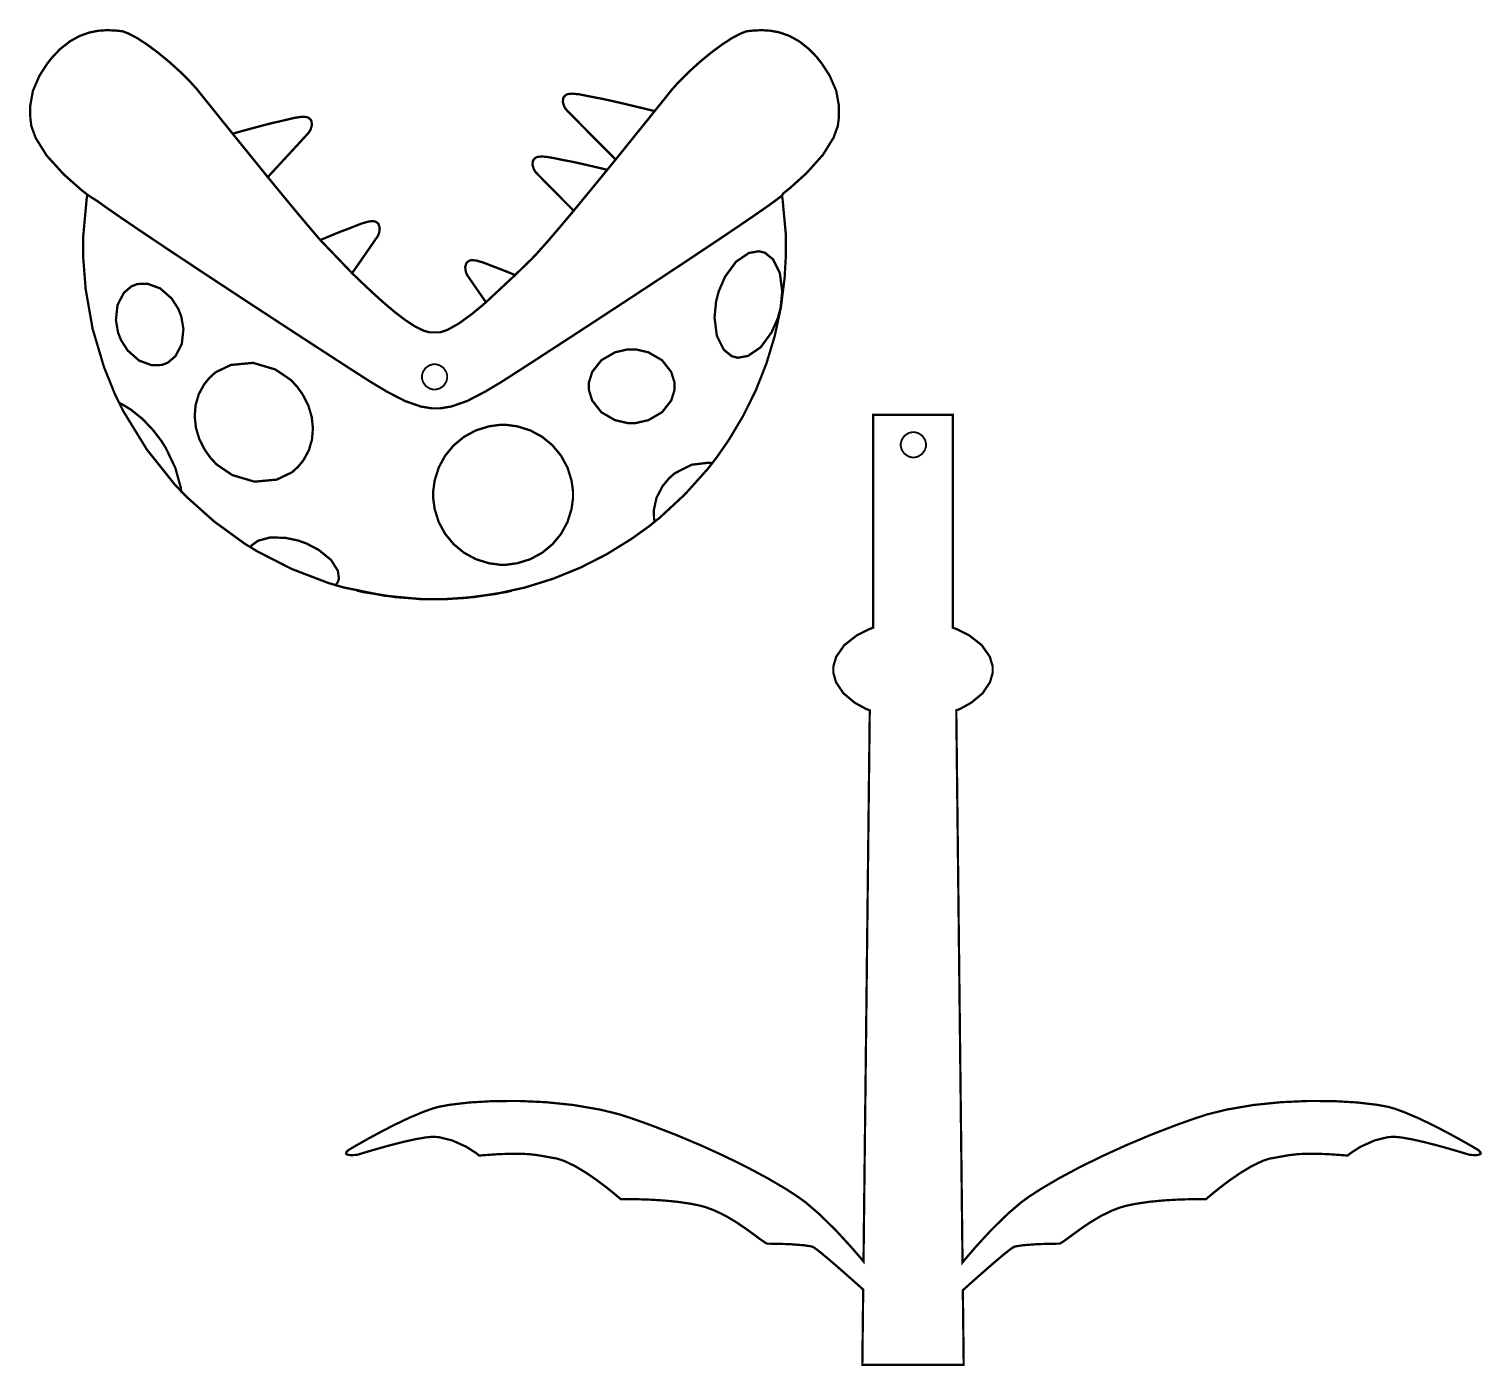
# Model space of a CAD drawing. Extents: x 0.9 to 11.7, y 0.3 to 10.3.
import ezdxf

# ---------------------------------------------------------------- set-up
doc = ezdxf.new("R2010")
doc.units = 0
doc.layers.get('0').update_dxf_attribs({"linetype": 'CONTINUOUS'})

msp = doc.modelspace()

# ---------------------------------------------------------------- linework, layer by layer
at = {"color": 250}
for points, const_width in [([(6.77046, 10.0853), (6.75364, 10.1065), (6.6971, 10.1652), (6.62304, 10.2238), (6.54964, 10.2643), (6.47835, 10.2897), (6.4106, 10.3029), (6.34776, 10.3071), (6.29129, 10.3053), (6.25478, 10.302), (6.24268, 10.3006), (6.22911, 10.299), (6.18967, 10.2846), (6.12224, 10.2496), (6.04465, 10.1993), (5.96143, 10.1374), (5.87685, 10.0677), (5.79542, 9.99393), (5.7214, 9.91986), (5.6741, 9.86746), (5.65935, 9.84918), (5.65392, 9.8425), (5.63769, 9.82238), (5.61029, 9.78819), (5.57758, 9.7475), (5.54953, 9.71246), (5.54021, 9.70079), (5.52382, 9.70486), (5.45779, 9.72103), (5.33393, 9.75076), (5.20611, 9.78028), (5.13357, 9.79601), (5.11203, 9.79969), (5.09418, 9.80279), (5.04107, 9.81375), (4.97706, 9.8265), (4.92242, 9.83192), (4.88921, 9.82844), (4.87967, 9.82406), (4.87256, 9.82081), (4.85585, 9.80094), (4.85211, 9.76932), (4.86214, 9.73671), (4.87429, 9.71615), (4.87961, 9.71039), (4.88406, 9.70557), (4.89789, 9.6914), (4.93386, 9.65474), (4.98253, 9.60542), (5.03911, 9.54813), (5.09879, 9.4879), (5.15663, 9.42953), (5.20785, 9.37787), (5.23768, 9.34788), (5.24761, 9.33783), (5.24246, 9.33149), (5.19049, 9.26758), (5.18528, 9.26113), (5.16422, 9.26622), (5.10113, 9.28125), (5.01606, 9.30106), (4.94043, 9.31782), (4.89871, 9.32644), (4.88476, 9.32883), (4.86692, 9.33192), (4.81381, 9.34289), (4.74972, 9.35562), (4.6951, 9.36111), (4.66189, 9.35764), (4.65235, 9.35325), (4.64524, 9.34999), (4.62853, 9.33008), (4.62478, 9.2985), (4.63482, 9.26585), (4.64697, 9.24528), (4.65229, 9.23953), (4.65625, 9.23519), (4.68733, 9.20344), (4.75717, 9.13254), (4.84483, 9.04394), (4.91124, 8.97694), (4.93338, 8.95458), (4.90761, 8.92367), (4.82992, 8.83132), (4.73774, 8.7239), (4.66097, 8.63775), (4.6186, 8.59261), (4.60379, 8.57835), (4.59586, 8.57075), (4.55246, 8.52869), (4.50478, 8.48232), (4.49468, 8.47254), (4.48296, 8.47749), (4.43007, 8.49914), (4.38818, 8.51546), (4.382, 8.51768), (4.36496, 8.52382), (4.31456, 8.54372), (4.25369, 8.56733), (4.20079, 8.58214), (4.16749, 8.58447), (4.15733, 8.58176), (4.14974, 8.57981), (4.12989, 8.5631), (4.12076, 8.53261), (4.125, 8.49875), (4.1334, 8.47635), (4.13764, 8.46978), (4.13981, 8.46636), (4.15354, 8.44624), (4.1849, 8.40061), (4.22732, 8.33936), (4.26394, 8.28657), (4.27615, 8.26893), (4.25076, 8.24669), (4.17258, 8.18212), (4.07454, 8.1104), (3.98731, 8.06164), (3.93403, 8.04362), (3.91629, 8.04362), (3.86637, 8.04362), (3.85265, 8.04362), (3.81158, 8.05512), (3.74599, 8.08686), (3.67215, 8.1351), (3.59283, 8.19586), (3.51064, 8.26531), (3.42822, 8.33946), (3.34825, 8.41456), (3.29204, 8.46853), (3.27344, 8.4866), (3.28933, 8.5095), (3.33703, 8.57813), (3.39594, 8.66308), (3.44119, 8.72868), (3.46104, 8.75776), (3.46382, 8.76204), (3.46799, 8.76861), (3.4764, 8.79096), (3.48062, 8.82487), (3.47157, 8.85536), (3.45167, 8.87207), (3.44413, 8.87403), (3.43392, 8.87668), (3.40061, 8.8744), (3.34771, 8.8596), (3.28683, 8.83599), (3.23643, 8.81603), (3.21946, 8.8099), (3.21094, 8.80686), (3.1856, 8.7971), (3.14154, 8.77929), (3.0905, 8.75797), (3.04926, 8.7405), (3.03554, 8.73465), (3.01351, 8.75999), (2.94824, 8.83658), (2.85124, 8.95221), (2.74794, 9.07704), (2.66824, 9.17415), (2.64176, 9.2066), (2.65246, 9.21821), (2.68468, 9.25304), (2.73193, 9.30414), (2.7806, 9.35688), (2.82796, 9.40821), (2.87115, 9.45508), (2.90733, 9.49447), (2.93365, 9.52333), (2.94401, 9.53478), (2.94738, 9.53863), (2.95242, 9.54454), (2.96382, 9.56554), (2.97271, 9.59847), (2.96789, 9.62993), (2.95047, 9.64925), (2.94331, 9.65224), (2.93354, 9.65631), (2.90028, 9.65858), (2.84592, 9.65126), (2.78233, 9.63629), (2.7296, 9.62349), (2.71197, 9.61979), (2.69635, 9.61654), (2.64876, 9.60482), (2.5625, 9.58225), (2.46756, 9.55647), (2.40067, 9.53792), (2.37842, 9.53168), (2.35764, 9.55751), (2.29536, 9.63493), (2.22331, 9.72467), (2.16504, 9.79731), (2.13374, 9.83626), (2.12332, 9.84918), (2.10856, 9.86746), (2.06119, 9.91986), (1.98725, 9.99393), (1.90576, 10.0677), (1.82124, 10.1374), (1.73796, 10.1993), (1.66043, 10.2496), (1.59293, 10.2846), (1.5535, 10.299), (1.53999, 10.3006), (1.52783, 10.302), (1.49132, 10.3053), (1.43485, 10.3071), (1.37202, 10.3029), (1.30425, 10.2897), (1.23296, 10.2643), (1.15956, 10.2238), (1.0855, 10.1652), (1.02897, 10.1065), (1.01221, 10.0853), (0.9898, 10.057), (0.93083, 9.96571), (0.882, 9.85265), (0.86182, 9.73958), (0.86269, 9.64958), (0.86637, 9.62001), (0.87023, 9.58919), (0.9031, 9.49924), (0.98524, 9.36789), (1.11377, 9.22646), (1.24398, 9.11106), (1.28971, 9.07547), (1.28472, 9.04286), (1.25939, 8.76742), (1.25939, 8.67557), (1.25939, 8.59858), (1.27723, 8.36751), (1.32943, 8.06993), (1.41401, 7.78489), (1.49647, 7.58014), (1.52892, 7.51426), (1.55903, 7.45318), (1.73633, 7.1645), (1.94683, 6.90082), (1.9936, 6.85221), (2.03213, 6.81212), (2.23953, 6.62663), (2.46506, 6.46268), (2.51269, 6.43332), (2.56201, 6.40294), (2.82096, 6.27056), (3.09489, 6.16575), (3.15175, 6.14914), (3.21039, 6.132), (3.51318, 6.07069), (3.79676, 6.04362), (3.89133, 6.04362), (3.94922, 6.04362), (4.12294, 6.05371), (4.34901, 6.08333), (4.56858, 6.13167), (4.78093, 6.19786), (4.98508, 6.28114), (5.18033, 6.38053), (5.36578, 6.49533), (5.49832, 6.5906), (5.54064, 6.62462), (5.58062, 6.65685), (5.76872, 6.83128), (5.93983, 7.0224), (5.97136, 7.06299), (6.00375, 7.10476), (6.09435, 7.23529), (6.20344, 7.41749), (6.29796, 7.60878), (6.37701, 7.80849), (6.43983, 8.01579), (6.48562, 8.22993), (6.51372, 8.45008), (6.52328, 8.61919), (6.52328, 8.67557), (6.52328, 8.77365), (6.49892, 9.03581), (6.49414, 9.06776), (6.49414, 9.06776), (6.49599, 9.07346), (6.50624, 9.08583), (6.51036, 9.08908), (6.55393, 9.12397), (6.67833, 9.23665), (6.80154, 9.37435), (6.88064, 9.50222), (6.91254, 9.58996), (6.91629, 9.62001), (6.91997, 9.64958), (6.92085, 9.73958), (6.90067, 9.85265), (6.85183, 9.96571), (6.79281, 10.057), (6.77046, 10.0853)], 0.01717), ([(6.14068, 7.85878), (6.11806, 7.86464), (6.05826, 7.91308), (6.00624, 8.01644), (5.98882, 8.15429), (6.00022, 8.27382), (6.01014, 8.31207), (6.02001, 8.35037), (6.06793, 8.4605), (6.14996, 8.57264), (6.2455, 8.63786), (6.32124, 8.65126), (6.34386, 8.6454), (6.36643, 8.6396), (6.42622, 8.59119), (6.47825, 8.48785), (6.49571, 8.34993), (6.48432, 8.23042), (6.47444, 8.19211), (6.46457, 8.15386), (6.41661, 8.04378), (6.33458, 7.93164), (6.23899, 7.86638), (6.16325, 7.85297), (6.14068, 7.85878)], 0.01717), ([(6.14068, 7.85878), (6.16325, 7.85297), (6.23899, 7.86638), (6.33458, 7.93164), (6.41661, 8.04378), (6.46457, 8.15386), (6.47444, 8.19211), (6.48432, 8.23042), (6.49571, 8.34993), (6.47825, 8.48785), (6.42622, 8.59119), (6.36643, 8.6396), (6.34386, 8.6454), (6.32124, 8.65126), (6.2455, 8.63786), (6.14996, 8.57264), (6.06793, 8.4605), (6.02001, 8.35037), (6.01014, 8.31207), (6.00022, 8.27382), (5.98882, 8.15429), (6.00624, 8.01644), (6.05826, 7.91308), (6.11806, 7.86464), (6.14068, 7.85878)], 0.01389), ([(6.34386, 8.6454), (6.32124, 8.65126), (6.2455, 8.63786), (6.14996, 8.57264), (6.06793, 8.4605), (6.02001, 8.35037), (6.01014, 8.31207), (6.00022, 8.27382), (5.98882, 8.15429), (6.00624, 8.01644), (6.05826, 7.91308), (6.11806, 7.86464), (6.14068, 7.85878), (6.16325, 7.85297), (6.23904, 7.86638), (6.33458, 7.93164), (6.41661, 8.04378), (6.46457, 8.15386), (6.47444, 8.19211), (6.48432, 8.23042), (6.49571, 8.34993), (6.47825, 8.48785), (6.42622, 8.59119), (6.36643, 8.6396), (6.34386, 8.6454)], 0.01389), ([(6.34386, 8.6454), (6.32124, 8.65126), (6.2455, 8.63786), (6.14996, 8.57264), (6.06793, 8.4605), (6.02001, 8.35037), (6.01014, 8.31207), (6.00022, 8.27382), (5.98882, 8.15429), (6.00624, 8.01644), (6.05826, 7.91308), (6.11806, 7.86464), (6.14068, 7.85878), (6.16325, 7.85297), (6.23904, 7.86638), (6.33458, 7.93164), (6.41661, 8.04378), (6.46457, 8.15386), (6.47444, 8.19211), (6.48432, 8.23042), (6.49571, 8.34993), (6.47825, 8.48785), (6.42622, 8.59119), (6.36643, 8.6396), (6.34386, 8.6454)], 0.01389), ([(1.8711, 7.80767), (1.84907, 7.79915), (1.77403, 7.79671), (1.67763, 7.83192), (1.59283, 7.90679), (1.54167, 7.98589), (1.5306, 8.01454), (1.51947, 8.04324), (1.5039, 8.13613), (1.51611, 8.24854), (1.56353, 8.33951), (1.62061, 8.38829), (1.64264, 8.39681), (1.66461, 8.40533), (1.73964, 8.40782), (1.83604, 8.37256), (1.92079, 8.29769), (1.97194, 8.21864), (1.98307, 8.18994), (1.99414, 8.16129), (2.00971, 8.06842), (1.99756, 7.95594), (1.95014, 7.86496), (1.89307, 7.81619), (1.8711, 7.80767)], 0.01717), ([(1.64264, 8.39681), (1.62061, 8.38829), (1.56353, 8.33951), (1.51611, 8.24854), (1.50396, 8.13613), (1.51953, 8.04324), (1.53065, 8.01454), (1.54172, 7.98589), (1.59283, 7.90679), (1.67763, 7.83192), (1.77399, 7.79671), (1.84901, 7.79915), (1.87104, 7.80767), (1.89301, 7.81619), (1.95008, 7.86496), (1.99756, 7.95594), (2.00971, 8.06842), (1.99414, 8.16129), (1.98307, 8.18994), (1.97194, 8.21864), (1.92079, 8.29769), (1.83604, 8.37256), (1.73964, 8.40782), (1.66461, 8.40533), (1.64264, 8.39681)], 0.01389), ([(1.64264, 8.39681), (1.62061, 8.38829), (1.56353, 8.33951), (1.51611, 8.24854), (1.50396, 8.13613), (1.51953, 8.04324), (1.53065, 8.01454), (1.54172, 7.98589), (1.59283, 7.90679), (1.67763, 7.83192), (1.77399, 7.79671), (1.84901, 7.79915), (1.87104, 7.80767), (1.89301, 7.81619), (1.95008, 7.86496), (1.99756, 7.95594), (2.00971, 8.06842), (1.99414, 8.16129), (1.98307, 8.18994), (1.97194, 8.21864), (1.92079, 8.29769), (1.83604, 8.37256), (1.73964, 8.40782), (1.66461, 8.40533), (1.64264, 8.39681)], 0.01389), ([(1.64264, 8.39681), (1.62061, 8.38829), (1.56353, 8.33951), (1.51611, 8.24854), (1.50396, 8.13613), (1.51953, 8.04324), (1.53065, 8.01454), (1.54172, 7.98589), (1.59283, 7.90679), (1.67763, 7.83192), (1.77399, 7.79671), (1.84901, 7.79915), (1.87104, 7.80767), (1.89301, 7.81619), (1.95008, 7.86496), (1.99756, 7.95594), (2.00971, 8.06842), (1.99414, 8.16129), (1.98307, 8.18994), (1.97194, 8.21864), (1.92079, 8.29769), (1.83604, 8.37256), (1.73964, 8.40782), (1.66461, 8.40533), (1.64264, 8.39681)], 0.01389), ([(5.36828, 7.36387), (5.33697, 7.36387), (5.24322, 7.38558), (5.14117, 7.44467), (5.07232, 7.53233), (5.0471, 7.61285), (5.0471, 7.63965), (5.0471, 7.6665), (5.07232, 7.74701), (5.14117, 7.83469), (5.24322, 7.89378), (5.33697, 7.91542), (5.36828, 7.91542), (5.39953, 7.91542), (5.49328, 7.89378), (5.59532, 7.83469), (5.66417, 7.74701), (5.68946, 7.6665), (5.68946, 7.63965), (5.68946, 7.61285), (5.66417, 7.53233), (5.59532, 7.44467), (5.49328, 7.38558), (5.39953, 7.36387), (5.36828, 7.36387)], 0.01717), ([(5.68946, 7.63965), (5.68946, 7.6665), (5.66417, 7.74701), (5.59532, 7.83469), (5.49328, 7.89378), (5.39953, 7.91542), (5.36828, 7.91542), (5.33697, 7.91542), (5.24322, 7.89378), (5.14111, 7.83469), (5.07232, 7.74701), (5.0471, 7.6665), (5.0471, 7.63965), (5.0471, 7.61285), (5.07232, 7.53233), (5.14111, 7.44467), (5.24322, 7.38558), (5.33697, 7.36387), (5.36828, 7.36387), (5.39953, 7.36387), (5.49328, 7.38558), (5.59532, 7.44467), (5.66417, 7.53233), (5.68946, 7.61285), (5.68946, 7.63965)], 0.01389), ([(5.36828, 7.91542), (5.33697, 7.91542), (5.24322, 7.89378), (5.14117, 7.83469), (5.07232, 7.74701), (5.0471, 7.6665), (5.0471, 7.63965), (5.0471, 7.61285), (5.07232, 7.53233), (5.14117, 7.44467), (5.24322, 7.38558), (5.33697, 7.36387), (5.36828, 7.36387), (5.39953, 7.36387), (5.49328, 7.38558), (5.59532, 7.44467), (5.66417, 7.53233), (5.68946, 7.61285), (5.68946, 7.63965), (5.68946, 7.6665), (5.66417, 7.74701), (5.59532, 7.83469), (5.49328, 7.89378), (5.39953, 7.91542), (5.36828, 7.91542)], 0.01389), ([(5.36828, 7.91542), (5.33697, 7.91542), (5.24322, 7.89378), (5.14117, 7.83469), (5.07232, 7.74701), (5.0471, 7.6665), (5.0471, 7.63965), (5.0471, 7.61285), (5.07232, 7.53233), (5.14117, 7.44467), (5.24322, 7.38558), (5.33697, 7.36387), (5.36828, 7.36387), (5.39953, 7.36387), (5.49328, 7.38558), (5.59532, 7.44467), (5.66417, 7.53233), (5.68946, 7.61285), (5.68946, 7.63965), (5.68946, 7.6665), (5.66417, 7.74701), (5.59532, 7.83469), (5.49328, 7.89378), (5.39953, 7.91542), (5.36828, 7.91542)], 0.01389), ([(2.85428, 7.023), (2.82417, 6.9955), (2.70899, 6.94015), (2.54275, 6.92453), (2.37565, 6.97407), (2.25874, 7.05306), (2.22792, 7.08675), (2.21192, 7.10422), (2.17025, 7.16237), (2.12869, 7.24393), (2.10335, 7.32889), (2.09412, 7.41471), (2.10113, 7.49892), (2.1244, 7.57894), (2.16396, 7.65224), (2.20426, 7.70204), (2.21983, 7.71625), (2.24989, 7.74382), (2.36507, 7.79915), (2.53131, 7.81478), (2.6984, 7.76525), (2.81532, 7.68625), (2.84619, 7.6525), (2.86214, 7.6351), (2.90381, 7.57693), (2.94532, 7.49539), (2.97071, 7.41043), (2.97993, 7.3246), (2.97287, 7.2404), (2.94965, 7.16038), (2.9101, 7.08708), (2.86985, 7.03728), (2.85428, 7.023)], 0.01717), ([(2.21983, 7.71625), (2.20426, 7.70204), (2.16396, 7.65224), (2.1244, 7.57894), (2.10113, 7.49892), (2.09412, 7.41471), (2.10335, 7.32889), (2.12869, 7.24393), (2.17025, 7.16237), (2.21192, 7.10422), (2.22792, 7.08675), (2.25874, 7.05306), (2.37565, 6.97407), (2.54275, 6.92453), (2.70899, 6.94015), (2.82417, 6.9955), (2.85428, 7.023), (2.86985, 7.03728), (2.9101, 7.08708), (2.94965, 7.16038), (2.97287, 7.2404), (2.97993, 7.3246), (2.97071, 7.41043), (2.94532, 7.49539), (2.90381, 7.57693), (2.86214, 7.6351), (2.84619, 7.6525), (2.81526, 7.68625), (2.69835, 7.76525), (2.53131, 7.81478), (2.36507, 7.79915), (2.24989, 7.74382), (2.21983, 7.71625)], 0.01389), ([(2.21983, 7.71625), (2.20426, 7.70204), (2.16396, 7.65224), (2.1244, 7.57894), (2.10113, 7.49892), (2.09412, 7.41471), (2.10335, 7.32889), (2.12869, 7.24393), (2.17025, 7.16237), (2.21192, 7.10422), (2.22792, 7.08675), (2.25874, 7.05306), (2.37565, 6.97407), (2.54275, 6.92453), (2.70899, 6.94015), (2.82417, 6.9955), (2.85428, 7.023), (2.86985, 7.03728), (2.9101, 7.08708), (2.94965, 7.16038), (2.97287, 7.2404), (2.97993, 7.3246), (2.97071, 7.41043), (2.94532, 7.49539), (2.90381, 7.57693), (2.86214, 7.6351), (2.84619, 7.6525), (2.81526, 7.68625), (2.69835, 7.76525), (2.53131, 7.81478), (2.36507, 7.79915), (2.24989, 7.74382), (2.21983, 7.71625)], 0.01389), ([(2.21983, 7.71625), (2.20426, 7.70204), (2.16396, 7.65224), (2.1244, 7.57894), (2.10113, 7.49892), (2.09412, 7.41471), (2.10335, 7.32889), (2.12869, 7.24393), (2.17025, 7.16237), (2.21192, 7.10422), (2.22792, 7.08675), (2.25874, 7.05306), (2.37565, 6.97407), (2.54275, 6.92453), (2.70899, 6.94015), (2.82417, 6.9955), (2.85428, 7.023), (2.86985, 7.03728), (2.9101, 7.08708), (2.94965, 7.16038), (2.97287, 7.2404), (2.97993, 7.3246), (2.97071, 7.41043), (2.94532, 7.49539), (2.90381, 7.57693), (2.86214, 7.6351), (2.84619, 7.6525), (2.81526, 7.68625), (2.69835, 7.76525), (2.53131, 7.81478), (2.36507, 7.79915), (2.24989, 7.74382), (2.21983, 7.71625)], 0.01389), ([(3.98617, 7.70975), (3.98617, 7.70053), (3.97868, 7.67285), (3.95833, 7.64268), (3.92822, 7.6224), (3.90056, 7.6149), (3.89133, 7.6149), (3.88206, 7.6149), (3.85439, 7.6224), (3.82428, 7.64268), (3.80393, 7.67285), (3.7965, 7.70053), (3.7965, 7.70975), (3.7965, 7.71903), (3.80393, 7.74669), (3.82428, 7.77681), (3.85439, 7.7971), (3.88206, 7.80453), (3.89133, 7.80453), (3.90056, 7.80453), (3.92822, 7.7971), (3.95833, 7.77681), (3.97868, 7.74669), (3.98617, 7.71903), (3.98617, 7.70975)], 0.01389), ([(11.7077, 1.919), (11.7077, 1.919), (11.6893, 1.9299), (11.639, 1.9591), (11.5636, 2.00157), (11.4704, 2.05214), (11.3664, 2.10574), (11.2585, 2.15733), (11.1539, 2.20171), (11.0835, 2.22715), (11.0596, 2.23383), (11.0331, 2.24126), (10.9516, 2.25612), (10.8068, 2.27322), (10.6336, 2.28336), (10.4403, 2.28478), (10.2353, 2.27582), (10.027, 2.25472), (9.82363, 2.21967), (9.68024, 2.18425), (9.63362, 2.169), (9.5874, 2.15392), (9.44987, 2.10514), (9.26281, 2.03304), (9.07682, 1.95486), (8.89638, 1.87278), (8.72586, 1.7889), (8.56982, 1.70551), (8.43267, 1.62472), (8.34651, 1.56874), (8.31885, 1.54867), (8.28461, 1.52393), (8.18815, 1.44125), (8.06028, 1.3163), (7.94362, 1.18918), (7.87056, 1.10411), (7.84679, 1.07525), (7.79997, 5.2111), (7.829, 5.22254), (7.91178, 5.26807), (7.99789, 5.3399), (8.05317, 5.4235), (8.07275, 5.49283), (8.07275, 5.51594), (8.07275, 5.54021), (8.05117, 5.61296), (7.9904, 5.69997), (7.89621, 5.7736), (7.80588, 5.81922), (7.77436, 5.83029), (7.77436, 7.42578), (7.17725, 7.42578), (7.17725, 5.83029), (7.14567, 5.81922), (7.05533, 5.7736), (6.96115, 5.69997), (6.90039, 5.61296), (6.87885, 5.54021), (6.87885, 5.51594), (6.87885, 5.49283), (6.89839, 5.4235), (6.95367, 5.3399), (7.03976, 5.26807), (7.12261, 5.2226), (7.15169, 5.2111), (7.10493, 1.08181), (7.08122, 1.11051), (7.00825, 1.19504), (6.89285, 1.32037), (6.76682, 1.44308), (6.67188, 1.52436), (6.63829, 1.54867), (6.61057, 1.56874), (6.52442, 1.62472), (6.38726, 1.70551), (6.23118, 1.7889), (6.06071, 1.87278), (5.88026, 1.95486), (5.69422, 2.03304), (5.50717, 2.10514), (5.36963, 2.15392), (5.32346, 2.169), (5.27681, 2.18431), (5.1334, 2.21967), (4.93007, 2.25472), (4.72168, 2.27582), (4.51671, 2.28478), (4.32346, 2.28336), (4.15022, 2.27322), (4.00549, 2.25612), (3.92399, 2.24126), (3.89751, 2.23383), (3.87354, 2.22715), (3.80317, 2.20171), (3.69857, 2.15733), (3.59071, 2.10574), (3.48665, 2.05214), (3.39339, 2.00157), (3.31808, 1.9591), (3.26774, 1.9299), (3.2494, 1.919), (3.2494, 1.919), (3.24431, 1.91525), (3.2309, 1.90147), (3.22825, 1.88981), (3.23731, 1.88292), (3.25396, 1.87967), (3.27414, 1.87907), (3.29363, 1.87999), (3.30832, 1.88135), (3.31418, 1.882), (3.31418, 1.882), (3.31418, 1.882), (3.3335, 1.88803), (3.38558, 1.90381), (3.46153, 1.926), (3.55246, 1.95128), (3.64942, 1.97624), (3.74365, 1.9975), (3.82611, 2.01178), (3.87267, 2.01639), (3.88807, 2.01563), (3.9216, 2.014), (4.02138, 1.98975), (4.12842, 1.942), (4.19965, 1.89611), (4.22553, 1.87554), (4.22553, 1.87554), (4.25743, 1.87836), (4.35331, 1.8851), (4.45524, 1.88943), (4.53603, 1.88943), (4.60047, 1.88607), (4.65326, 1.88015), (4.69917, 1.87267), (4.74283, 1.86447), (4.77746, 1.85824), (4.78907, 1.85644), (4.80789, 1.85357), (4.86296, 1.83512), (4.94396, 1.79639), (5.02681, 1.74664), (5.10633, 1.69194), (5.17725, 1.63861), (5.23438, 1.59278), (5.27251, 1.56076), (5.2864, 1.54867), (5.2864, 1.54867), (5.2864, 1.54867), (5.30354, 1.54893), (5.35075, 1.5491), (5.42165, 1.54818), (5.50976, 1.54519), (5.60872, 1.53917), (5.71218, 1.52914), (5.81364, 1.51411), (5.88385, 1.49957), (5.90679, 1.49311), (5.9286, 1.48703), (5.9924, 1.46257), (6.07443, 1.42236), (6.15104, 1.37674), (6.22043, 1.32992), (6.28065, 1.28613), (6.32997, 1.24962), (6.36643, 1.22461), (6.38282, 1.21533), (6.38829, 1.21533), (6.4036, 1.21533), (6.4496, 1.2149), (6.55257, 1.21186), (6.65907, 1.20361), (6.71696, 1.1945), (6.73085, 1.18755), (6.73665, 1.18468), (6.75288, 1.17301), (6.78787, 1.14567), (6.8329, 1.10834), (6.88488, 1.06397), (6.94086, 1.0153), (6.99778, 0.96511), (7.05268, 0.91634), (7.09006, 0.88292), (7.10254, 0.87174), (7.09619, 0.30789), (7.85547, 0.30789), (7.84913, 0.86686), (7.86154, 0.87804), (7.89893, 0.91146), (7.95426, 0.96072), (8.01199, 1.01156), (8.0689, 1.06114), (8.12196, 1.1065), (8.16797, 1.14469), (8.20378, 1.17269), (8.22026, 1.18457), (8.22624, 1.18755), (8.24013, 1.1945), (8.29796, 1.20361), (8.40446, 1.21186), (8.50749, 1.2149), (8.5535, 1.21533), (8.56885, 1.21533), (8.57428, 1.21533), (8.59065, 1.22461), (8.62711, 1.24962), (8.67637, 1.28613), (8.73665, 1.32992), (8.80599, 1.37674), (8.8826, 1.42236), (8.96463, 1.46257), (9.02843, 1.48703), (9.05029, 1.49311), (9.07319, 1.49957), (9.14339, 1.51411), (9.24485, 1.52914), (9.34831, 1.53917), (9.44726, 1.54519), (9.53538, 1.54818), (9.60628, 1.5491), (9.65349, 1.54893), (9.67068, 1.54867), (9.67068, 1.54867), (9.67068, 1.54867), (9.68451, 1.56076), (9.72265, 1.59278), (9.77979, 1.63861), (9.85075, 1.69194), (9.93024, 1.74664), (10.0131, 1.79639), (10.0941, 1.83512), (10.1492, 1.85357), (10.1681, 1.85644), (10.1796, 1.85824), (10.2143, 1.86447), (10.2579, 1.87267), (10.3038, 1.88015), (10.3566, 1.88607), (10.421, 1.88943), (10.5018, 1.88943), (10.6037, 1.8851), (10.6996, 1.87836), (10.7316, 1.87554), (10.7316, 1.87554), (10.7574, 1.89611), (10.8287, 1.942), (10.9357, 1.98975), (11.0354, 2.014), (11.069, 2.01563), (11.0844, 2.01639), (11.1309, 2.01178), (11.2134, 1.9975), (11.3076, 1.97624), (11.4046, 1.95128), (11.4955, 1.926), (11.5715, 1.90381), (11.6235, 1.88803), (11.6429, 1.882), (11.6429, 1.882), (11.6429, 1.882), (11.6487, 1.88135), (11.6634, 1.87999), (11.6829, 1.87907), (11.7031, 1.87967), (11.7197, 1.88292), (11.7288, 1.88981), (11.7262, 1.90147), (11.7128, 1.91525), (11.7077, 1.919)], 0.01681), ([(4.40474, 6.30263), (4.37831, 6.30263), (4.29915, 6.31332), (4.2009, 6.34381), (4.11193, 6.39208), (4.03444, 6.456), (3.97049, 6.53353), (3.92219, 6.62244), (3.89171, 6.72076), (3.88108, 6.79992), (3.88108, 6.82628), (3.88108, 6.85271), (3.89171, 6.93186), (3.92219, 7.03011), (3.97049, 7.11908), (4.03444, 7.19656), (4.11193, 7.26053), (4.2009, 7.30881), (4.29915, 7.33931), (4.37831, 7.34993), (4.40474, 7.34993), (4.4311, 7.34993), (4.51025, 7.33931), (4.60856, 7.30881), (4.69749, 7.26053), (4.77501, 7.19656), (4.83892, 7.11908), (4.88721, 7.03011), (4.91769, 6.93186), (4.92839, 6.85271), (4.92839, 6.82628), (4.92839, 6.79992), (4.91769, 6.72076), (4.88721, 6.62244), (4.83892, 6.53353), (4.77501, 6.456), (4.69749, 6.39208), (4.60856, 6.34381), (4.51025, 6.31332), (4.4311, 6.30263), (4.40474, 6.30263)], 0.01717), ([(4.40474, 7.34993), (4.37831, 7.34993), (4.29915, 7.33931), (4.2009, 7.30881), (4.11193, 7.26053), (4.03444, 7.19656), (3.97049, 7.11908), (3.92219, 7.03011), (3.89171, 6.93186), (3.88108, 6.85271), (3.88108, 6.82628), (3.88108, 6.79992), (3.89171, 6.72076), (3.92219, 6.62244), (3.97049, 6.53353), (4.03444, 6.456), (4.11193, 6.39208), (4.2009, 6.34381), (4.29915, 6.31332), (4.37831, 6.30263), (4.40474, 6.30263), (4.4311, 6.30263), (4.51025, 6.31332), (4.60856, 6.34381), (4.69749, 6.39208), (4.77501, 6.456), (4.83892, 6.53353), (4.88721, 6.62244), (4.91769, 6.72076), (4.92839, 6.79992), (4.92839, 6.82628), (4.92839, 6.85271), (4.91769, 6.93186), (4.88721, 7.03011), (4.83892, 7.11908), (4.77501, 7.19656), (4.69749, 7.26053), (4.60856, 7.30881), (4.51025, 7.33931), (4.4311, 7.34993), (4.40474, 7.34993)], 0.01389), ([(4.40474, 7.34993), (4.37831, 7.34993), (4.29915, 7.33931), (4.2009, 7.30881), (4.11193, 7.26053), (4.03444, 7.19656), (3.97049, 7.11908), (3.92219, 7.03011), (3.89171, 6.93186), (3.88108, 6.85271), (3.88108, 6.82628), (3.88108, 6.79992), (3.89171, 6.72076), (3.92219, 6.62244), (3.97049, 6.53353), (4.03444, 6.456), (4.11193, 6.39208), (4.2009, 6.34381), (4.29915, 6.31332), (4.37831, 6.30263), (4.40474, 6.30263), (4.4311, 6.30263), (4.51025, 6.31332), (4.60856, 6.34381), (4.69749, 6.39208), (4.77501, 6.456), (4.83892, 6.53353), (4.88721, 6.62244), (4.91769, 6.72076), (4.92839, 6.79992), (4.92839, 6.82628), (4.92839, 6.85271), (4.91769, 6.93186), (4.88721, 7.03011), (4.83892, 7.11908), (4.77501, 7.19656), (4.69749, 7.26053), (4.60856, 7.30881), (4.51025, 7.33931), (4.4311, 7.34993), (4.40474, 7.34993)], 0.01389), ([(4.40474, 7.34993), (4.37831, 7.34993), (4.29915, 7.33931), (4.2009, 7.30881), (4.11193, 7.26053), (4.03444, 7.19656), (3.97049, 7.11908), (3.92219, 7.03011), (3.89171, 6.93186), (3.88108, 6.85271), (3.88108, 6.82628), (3.88108, 6.79992), (3.89171, 6.72076), (3.92219, 6.62244), (3.97049, 6.53353), (4.03444, 6.456), (4.11193, 6.39208), (4.2009, 6.34381), (4.29915, 6.31332), (4.37831, 6.30263), (4.40474, 6.30263), (4.4311, 6.30263), (4.51025, 6.31332), (4.60856, 6.34381), (4.69749, 6.39208), (4.77501, 6.456), (4.83892, 6.53353), (4.88721, 6.62244), (4.91769, 6.72076), (4.92839, 6.79992), (4.92839, 6.82628), (4.92839, 6.85271), (4.91769, 6.93186), (4.88721, 7.03011), (4.83892, 7.11908), (4.77501, 7.19656), (4.69749, 7.26053), (4.60856, 7.30881), (4.51025, 7.33931), (4.4311, 7.34993), (4.40474, 7.34993)], 0.01389), ([(7.57335, 7.20096), (7.57335, 7.19174), (7.56586, 7.16407), (7.54557, 7.1339), (7.51546, 7.11361), (7.48779, 7.10612), (7.47857, 7.10612), (7.46929, 7.10612), (7.44163, 7.11361), (7.41146, 7.1339), (7.39117, 7.16407), (7.38374, 7.19174), (7.38374, 7.20096), (7.38374, 7.21024), (7.39117, 7.2379), (7.41146, 7.26801), (7.44163, 7.28836), (7.46929, 7.29579), (7.47857, 7.29579), (7.48779, 7.29579), (7.51546, 7.28836), (7.54557, 7.26801), (7.56586, 7.2379), (7.57335, 7.21024), (7.57335, 7.20096)], 0.01389)]:
    msp.add_lwpolyline(points, close=True, dxfattribs=dict(at, const_width=const_width))
at = {"color": 250, "const_width": 0.01717}
for points in [[(5.54021, 9.70079), (5.24761, 9.33783)], [(2.64176, 9.2066), (2.37842, 9.53168)], [(5.18528, 9.26113), (4.93338, 8.95458)], [(6.49414, 9.06776), (6.48931, 9.06407), (6.43946, 9.02658), (6.43431, 9.02279), (6.41667, 9.00988), (6.36312, 8.972), (6.26915, 8.90685), (6.15571, 8.82964), (6.02621, 8.7424), (5.8839, 8.6474), (5.73226, 8.54671), (5.5746, 8.44254), (5.41433, 8.33703), (5.25478, 8.23236), (5.09928, 8.13058), (4.95133, 8.03401), (4.81418, 7.94467), (4.69119, 7.86481), (4.58583, 7.7965), (4.50136, 7.74197), (4.45628, 7.713), (4.44125, 7.70335), (4.39963, 7.67676), (4.27274, 7.60015), (4.13482, 7.52886), (4.01644, 7.48753), (3.93397, 7.47418), (3.90653, 7.47418), (3.89828, 7.47418), (3.87076, 7.47418), (3.78836, 7.48753), (3.66997, 7.52886), (3.53207, 7.60015), (3.40517, 7.67676), (3.36356, 7.70335), (3.34847, 7.713), (3.30339, 7.74197), (3.21892, 7.7965), (3.11356, 7.86481), (2.99061, 7.94467), (2.8534, 8.03401), (2.70546, 8.13058), (2.54997, 8.23236), (2.39046, 8.33703), (2.23014, 8.44254), (2.07249, 8.54671), (1.92085, 8.6474), (1.7786, 8.7424), (1.64903, 8.82964), (1.5356, 8.90685), (1.44162, 8.972), (1.38807, 9.00988), (1.3705, 9.02279), (1.36355, 9.02789), (1.32916, 9.04932), (1.29601, 9.07053), (1.28966, 9.07553)], [(3.27344, 8.4866), (3.03554, 8.73465)], [(4.49468, 8.47254), (4.27615, 8.26893)], [(1.9936, 6.85221), (1.99007, 6.88021), (1.94911, 7.02761), (1.87696, 7.1786), (1.85792, 7.20839), (1.84099, 7.23481), (1.78364, 7.30974), (1.70215, 7.39546), (1.61626, 7.46414), (1.55165, 7.50375), (1.52892, 7.51426)], [(5.97136, 7.06299), (5.94672, 7.06717), (5.81668, 7.05138), (5.69021, 6.98714), (5.66743, 6.96707), (5.64806, 6.95003), (5.59831, 6.88938), (5.55354, 6.80246), (5.53401, 6.71224), (5.5356, 6.64572), (5.54064, 6.62462)], [(3.15175, 6.14914), (3.1536, 6.15147), (3.16786, 6.17665), (3.16883, 6.17942), (3.17486, 6.19656), (3.16694, 6.25722), (3.11546, 6.33838), (3.02311, 6.41351), (2.93093, 6.46169), (2.8986, 6.4731), (2.86822, 6.48383), (2.77294, 6.50396), (2.65989, 6.50657), (2.56972, 6.48253), (2.52192, 6.44868), (2.51269, 6.43332)], [(3.30778, 6.10867), (3.35471, 6.09804), (3.59472, 6.06022), (3.81717, 6.04362), (3.89133, 6.04362), (3.96479, 6.04362), (4.18533, 6.0599), (4.42333, 6.09706), (4.46989, 6.10747)]]:
    msp.add_lwpolyline(points, dxfattribs=at)
at = {"color": 240}
msp.add_lwpolyline([(5.54021, 9.70079), (5.24761, 9.33783)], close=True, dxfattribs=at)

doc.saveas('drawing.dxf')
